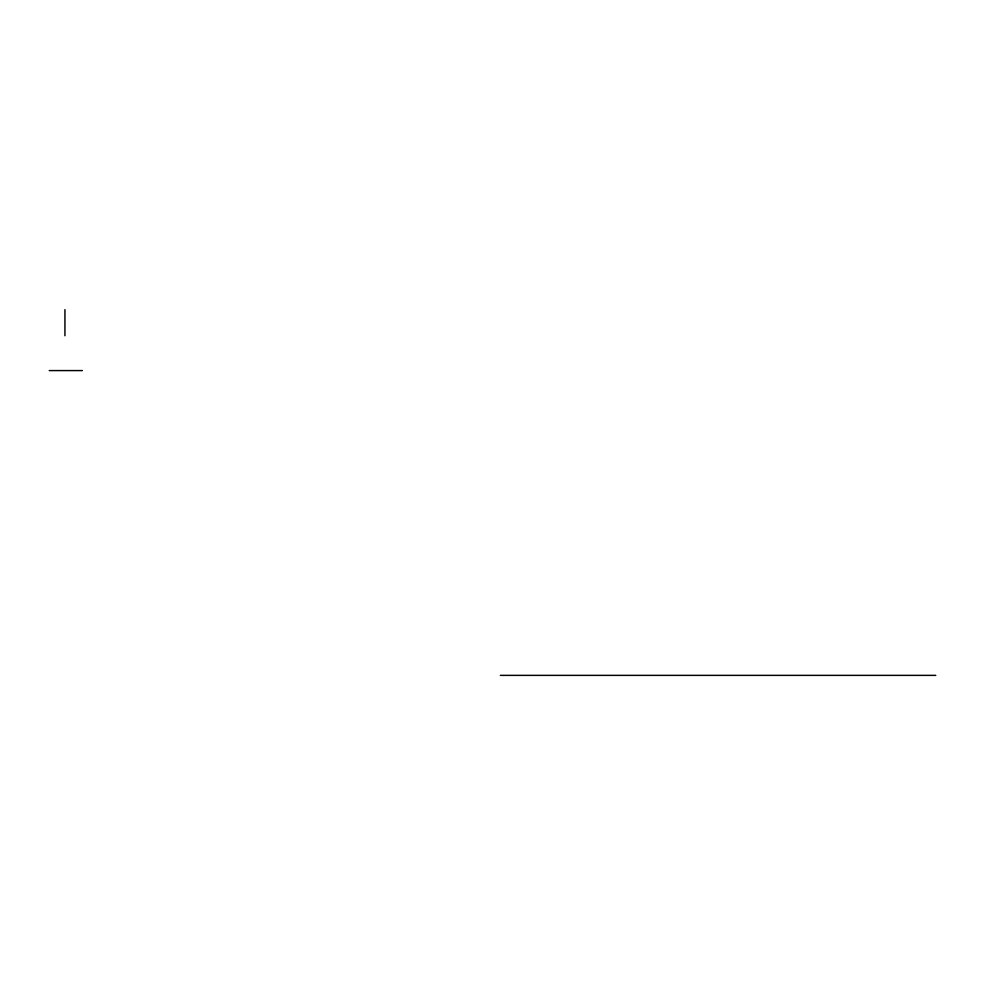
<?xml version="1.0" encoding="UTF-8"?>
<svg xmlns="http://www.w3.org/2000/svg" width="985" height="985" viewBox="0 0 985 985"><rect width="100%" height="100%" fill="white"/><g stroke="black" fill="none" stroke-linecap="round" stroke-linejoin="round"><path stroke-width="1.48" d="M49.25 370.582L82.358 370.582M500.343 675.365L935.75 675.365M64.936 309.635L64.936 335.75"/></g></svg>
